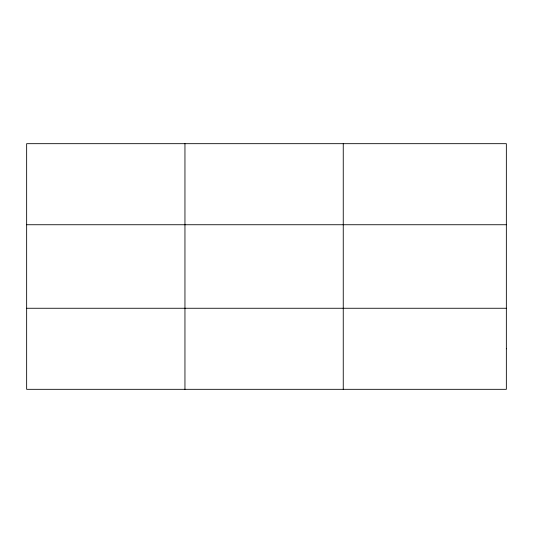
<?xml version="1.0" encoding="UTF-8"?>
<svg xmlns="http://www.w3.org/2000/svg" width="533" height="533" viewBox="0 0 533 533"><rect width="100%" height="100%" fill="white"/><g stroke="black" fill="none" stroke-linecap="round" stroke-linejoin="round"><path stroke-width="0.8" d="M184.951 389.323L184.951 143.677M343.252 389.323L343.252 143.677M26.65 224.739L506.35 224.739M26.65 308.261L506.35 308.261M506.35 348.795L506.35 389.323L26.65 389.323L26.65 143.677L506.35 143.677L506.35 348.795"/></g></svg>
